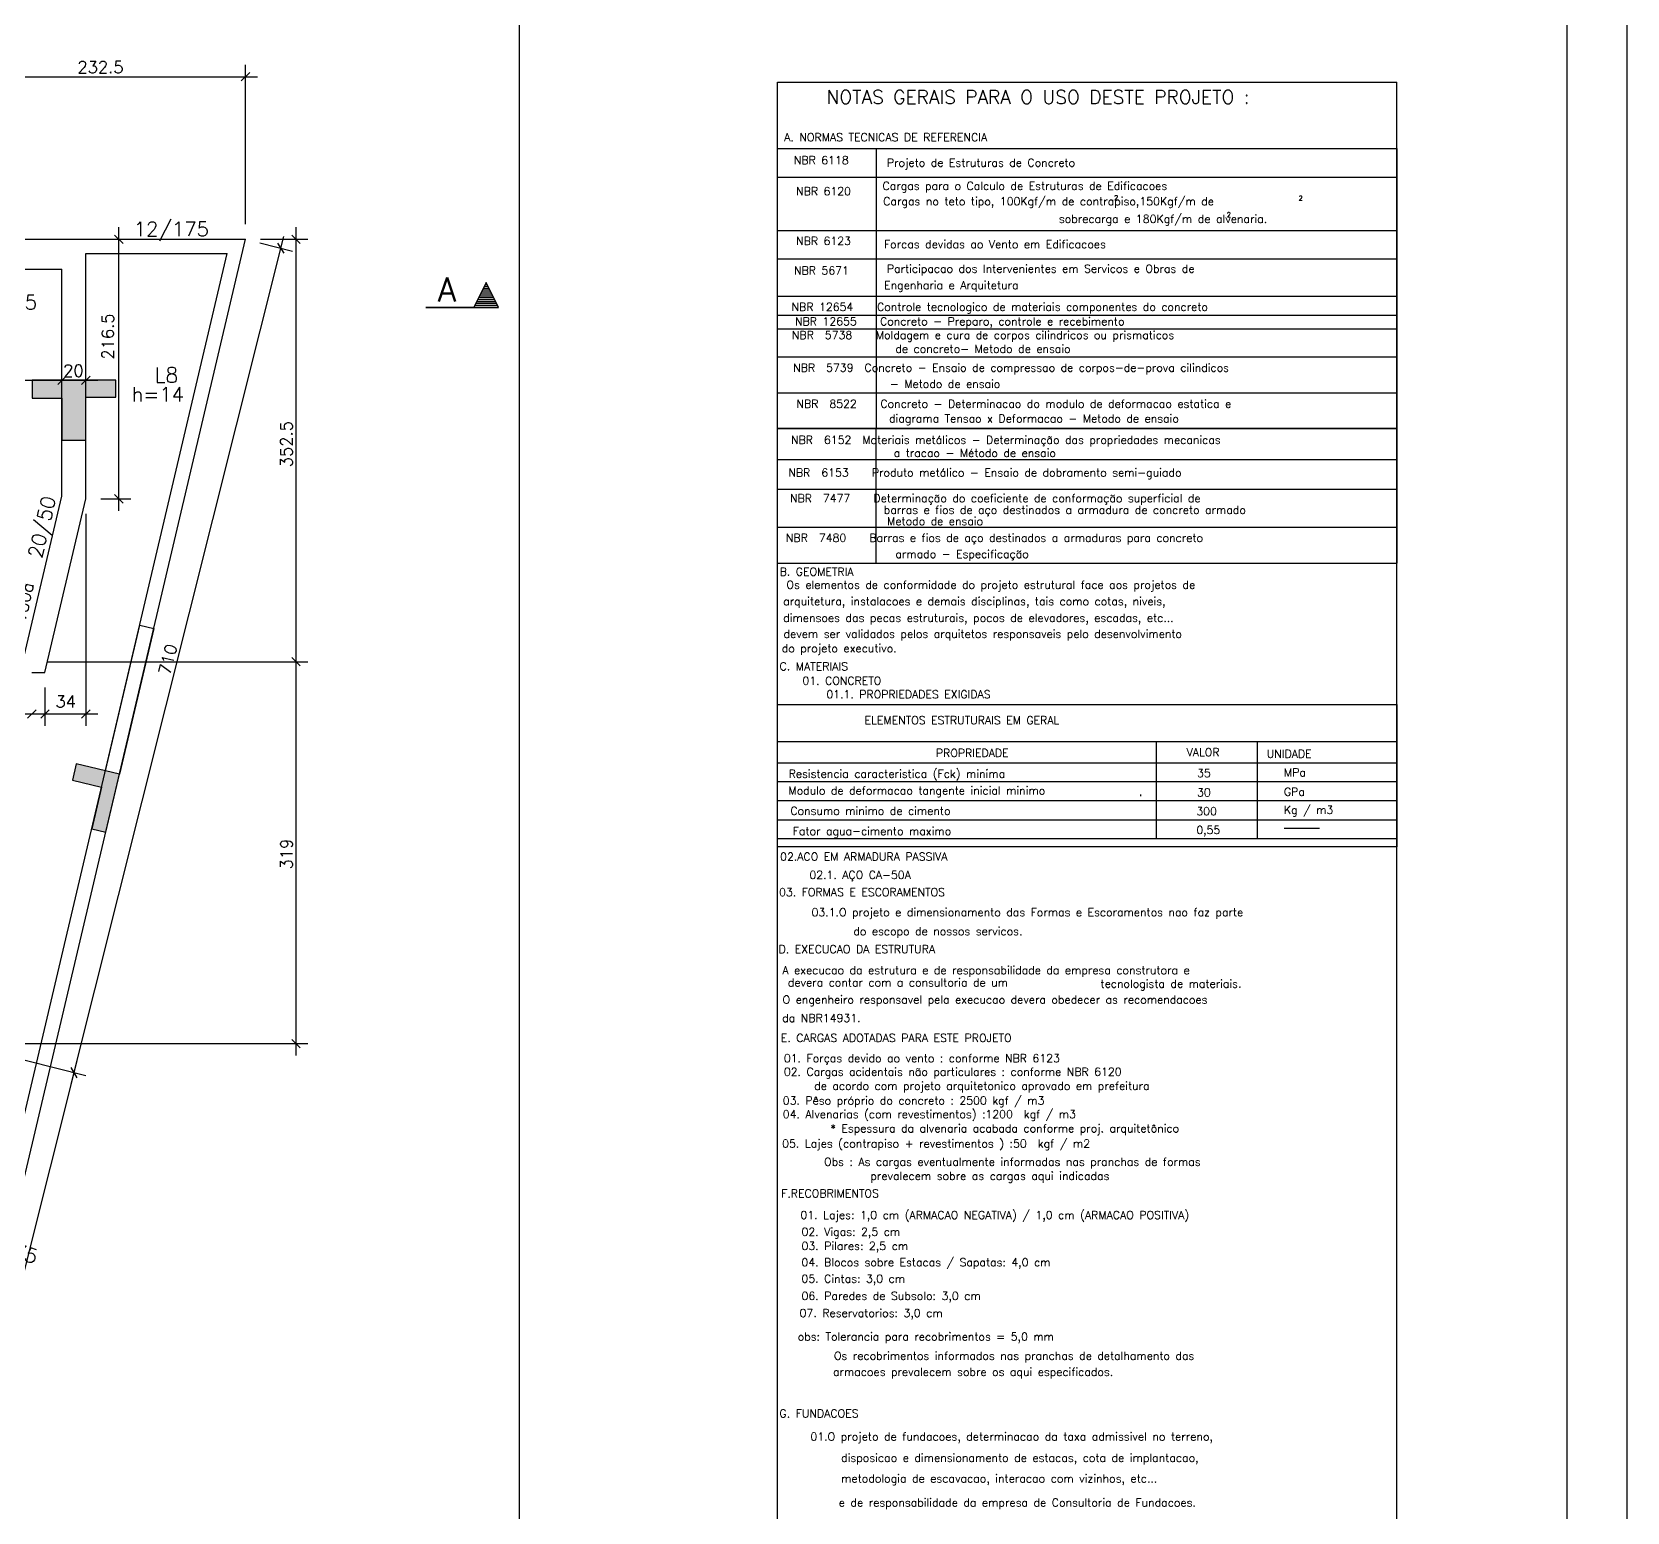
# Model space of a CAD drawing. Extents: x 3196 to 9141, y -1880 to 2325.
# Drawn here: x 7809 to 9141, y -118 to 1119 of the extents above; entities that cross this region are included whole.
import ezdxf

# ---------------------------------------------------------------- set-up
doc = ezdxf.new("R2010")
doc.units = 0
doc.header["$MEASUREMENT"] = 0
for name, color, linetype in [('1', 1, 'CONTINUOUS'), ('2', 2, 'CONTINUOUS'), ('4', 4, 'CONTINUOUS'), ('7', 7, 'CONTINUOUS'), ('8', 8, 'CONTINUOUS')]:
    doc.layers.add(name, color=color, linetype=linetype)
doc.styles.get("Standard").update_dxf_attribs({"font": 'ROMANS.SHX'})

msp = doc.modelspace()

# ---------------------------------------------------------------- linework, layer by layer
at = {"layer": '1', "linetype": 'Continuous'}
for p, q in [((9140.999868, -1880.446935), (9140.999868, 2324.552615)), ((8188.072168, 909.185965), (8177.744818, 888.531265)), ((8188.072168, 908.990815), (8177.842368, 888.531315)), ((8188.869918, 907.590465), (8187.110968, 907.590465)), ((8198.442968, 888.444365), (8188.072168, 909.185965)), ((8198.301918, 888.531265), (8188.072168, 908.990865)), ((8196.049718, 893.230865), (8180.094618, 893.230865)), ((8195.251918, 894.826365), (8180.892368, 894.826365)), ((8194.454168, 896.421915), (8181.690118, 896.421915)), ((8193.656418, 898.017415), (8182.487868, 898.017415)), ((8192.858668, 899.612915), (8183.285618, 899.612915)), ((8192.060918, 901.208415), (8184.083368, 901.208415)), ((8191.263168, 902.803915), (8184.881118, 902.803915)), ((8190.465418, 904.399415), (8185.678868, 904.399415)), ((8189.667668, 905.994965), (8186.476618, 905.994965)), ((8198.301918, 888.531315), (8137.645218, 888.531315)), ((8137.645218, 888.444365), (8198.442968, 888.444365)), ((8197.645218, 890.039865), (8178.499068, 890.039865)), ((8196.847468, 891.635365), (8179.296868, 891.635365))]:
    msp.add_line(p, q, dxfattribs=at)
at = {"layer": '2', "linetype": 'Continuous'}
for p, q in [((7744.230168, 1081.215165), (7997.006468, 1081.215165)), ((7983.470968, 1077.679665), (7990.542018, 1084.750715)), ((7987.006468, 957.934165), (7987.006468, 1091.215165)), ((8431.268918, 1076.744315), (8948.603668, 1076.746565)), ((8431.268918, -215.448935), (8431.268918, 1076.745215)), ((8948.603668, -215.448935), (8948.603668, 1076.746565)), ((8431.305818, 1021.370615), (8948.603668, 1021.370615)), ((8513.821068, 1021.370615), (8513.821068, 787.395265)), ((8948.603668, 1021.370615), (8948.603668, 674.889115)), ((8431.305818, 997.176065), (8948.603668, 997.176065)), ((7841.456118, 239.603465), (8019.166918, 947.672715)), ((7884.820268, 941.898615), (7877.749218, 948.969715)), ((7881.284718, 718.563465), (7881.284718, 955.434165)), ((8032.765968, 941.898615), (8025.694918, 948.969715)), ((8029.230468, 582.482115), (8029.230468, 955.434165)), ((8431.305818, 952.829165), (8948.603668, 952.829165)), ((7856.227418, 945.434165), (7891.284718, 945.434165)), ((7999.130468, 942.391315), (8026.431818, 935.539215)), ((7999.506468, 945.434165), (8039.230468, 945.434165)), ((8019.301168, 933.683665), (8014.164118, 942.263365)), ((8431.305818, 929.000265), (8948.603668, 929.000265)), ((8431.305818, 897.831165), (8948.603668, 897.831165)), ((8431.305818, 882.139165), (8948.603668, 882.139165)), ((8431.305818, 870.479615), (8948.603668, 870.479615)), ((8431.305818, 847.166165), (8948.603668, 847.166165)), ((7597.765868, 827.627315), (7843.727418, 827.627315)), ((7833.727418, 827.627315), (7808.727418, 827.627315)), ((7823.727418, 827.627315), (7863.727418, 827.627315)), ((7830.191868, 824.091765), (7837.262968, 831.162865)), ((7830.191868, 824.091765), (7837.262968, 831.162865)), ((7878.727418, 827.627315), (7833.727418, 827.627315)), ((7850.191868, 824.091765), (7857.262968, 831.162865)), ((7853.727418, 777.627315), (7853.727418, 813.627315)), ((7853.727418, 813.627315), (7878.727418, 813.627315)), ((8431.305818, 817.017065), (8948.603668, 817.017065)), ((7808.727418, 812.627315), (7833.727418, 812.627315)), ((7833.727418, 812.627315), (7833.727418, 777.627315)), ((8431.305818, 787.395265), (8948.603668, 787.396165)), ((8948.603668, 787.396165), (8431.305818, 787.395265)), ((8513.821068, 674.889115), (8513.821068, 787.395265)), ((7833.727418, 777.627315), (7853.727418, 777.627315)), ((8431.268918, 761.318565), (8948.603668, 761.318565)), ((8431.305818, 736.560215), (8948.603668, 736.560215)), ((7866.227418, 728.563465), (7891.284718, 728.563465)), ((7884.820268, 725.027915), (7877.749218, 732.098965)), ((7853.727418, 716.063465), (7853.727418, 538.854215)), ((8431.305818, 705.038265), (8948.603668, 705.038265)), ((8431.305818, 674.889115), (8948.603668, 674.889115)), ((8029.230468, 263.482115), (8029.230468, 602.482115)), ((7821.049968, 592.482115), (8039.230468, 592.482115)), ((8032.765968, 588.946615), (8025.694918, 596.017665)), ((8032.765968, 588.946615), (8025.694918, 596.017665)), ((7819.549968, 570.982115), (7819.549968, 538.854215)), ((7798.549968, 548.854215), (7829.549968, 548.854215)), ((7805.014418, 545.318665), (7812.085468, 552.389765)), ((7809.549968, 548.854215), (7863.727418, 548.854215)), ((7816.014418, 545.318665), (7823.085468, 552.389765)), ((7816.014418, 545.318665), (7823.085468, 552.389765)), ((7850.191868, 545.318665), (7857.262968, 552.389765)), ((8431.305818, 556.835315), (8948.603668, 556.835315)), ((8948.603668, 556.835315), (8948.603668, 437.748365)), ((8431.305818, 525.742265), (8948.603668, 525.742265)), ((8747.729668, 525.742265), (8747.729668, 444.591965)), ((8832.009718, 525.742265), (8832.009718, 444.591965)), ((7881.768867, 498.704312), (7845.754667, 507.188362)), ((8431.305818, 507.961115), (8948.603668, 507.961115)), ((7842.544517, 493.561362), (7866.878417, 487.828912)), ((7870.308404, 450.034644), (7881.768867, 498.704312)), ((7866.878417, 487.828912), (7858.628154, 452.786194)), ((8431.305818, 492.373715), (8948.603668, 492.373715)), ((8734.604068, 481.629515), (8734.604068, 480.279515)), ((8431.305818, 476.460215), (8948.603668, 476.460215)), ((8431.305818, 460.547165), (8948.603668, 460.547165)), ((8854.569468, 453.457465), (8884.202668, 453.457465)), ((7858.628154, 452.786194), (7870.308404, 450.034644)), ((8948.603668, 444.591965), (8431.305818, 444.591965)), ((8948.603668, 437.748365), (8431.305818, 437.748365)), ((7759.021768, 273.482115), (8039.230468, 273.482115)), ((7759.673918, 270.439265), (7853.589618, 246.868365)), ((8032.765968, 269.946615), (8025.694918, 277.017665)), ((7729.269468, -207.392085), (7846.324718, 259.001815)), ((7846.458968, 245.012815), (7841.321918, 253.592465)), ((7846.458968, 245.012815), (7841.321918, 253.592465))]:
    msp.add_line(p, q, dxfattribs=at)
at = {"layer": '2'}
for p, q in [((7870.087776, 501.456087), (7898.754569, 623.12455)), ((7910.430845, 620.373456), (7881.764154, 498.705423)), ((7898.754569, 623.12455), (7910.430845, 620.373456))]:
    msp.add_line(p, q, dxfattribs=at)
at = {"layer": '2', "linetype": 'Continuous'}
for points in [[(7833.727418, 777.627315), (7853.727418, 777.627315), (7853.727418, 813.627315), (7878.727418, 813.627315), (7878.727418, 827.627315), (7833.727418, 827.627315), (7808.727418, 827.627315), (7808.727418, 812.627315), (7833.727418, 812.627315), (7833.727418, 777.627315)], [(7858.628154, 452.786194), (7870.308404, 450.034644), (7881.768867, 498.704312), (7845.754667, 507.188362), (7842.544517, 493.561362), (7866.878417, 487.828912), (7858.628154, 452.786194)]]:
    msp.add_lwpolyline(points, dxfattribs=at)
for points in [[(7833.727418, 827.627315), (7808.727418, 827.627315), (7808.727418, 827.627315)], [(7853.727418, 813.627315), (7833.727418, 827.627315), (7808.727418, 827.627315)], [(7808.727418, 827.627315), (7808.727418, 812.627315), (7808.727418, 812.627315)], [(7853.727418, 813.627315), (7808.727418, 827.627315), (7808.727418, 812.627315)], [(7878.727418, 827.627315), (7833.727418, 827.627315), (7833.727418, 827.627315)], [(7853.727418, 813.627315), (7878.727418, 827.627315), (7833.727418, 827.627315)], [(7853.727418, 813.627315), (7878.727418, 813.627315), (7878.727418, 827.627315)], [(7878.727418, 813.627315), (7878.727418, 827.627315), (7878.727418, 827.627315)], [(7853.727418, 813.627315), (7808.727418, 812.627315), (7833.727418, 812.627315)], [(7833.727418, 777.627315), (7853.727418, 777.627315), (7853.727418, 813.627315)], [(7853.727418, 813.627315), (7833.727418, 812.627315), (7833.727418, 812.627315)], [(7833.727418, 777.627315), (7853.727418, 813.627315), (7833.727418, 812.627315)], [(7853.727418, 777.627315), (7853.727418, 813.627315), (7853.727418, 813.627315)], [(7808.727418, 812.627315), (7833.727418, 812.627315), (7833.727418, 812.627315)], [(7845.754667, 507.188362), (7842.544517, 493.561362), (7842.544517, 493.561362)], [(7881.768867, 498.704312), (7845.754667, 507.188362), (7842.544517, 493.561362)], [(7881.768867, 498.704312), (7842.544517, 493.561362), (7866.878417, 487.828912)], [(7842.544517, 493.561362), (7866.878417, 487.828912), (7866.878417, 487.828912)], [(7858.628154, 452.786194), (7870.308404, 450.034644), (7881.768867, 498.704312)], [(7858.628154, 452.786194), (7881.768867, 498.704312), (7866.878417, 487.828912)], [(7881.768867, 498.704312), (7866.878417, 487.828912), (7866.878417, 487.828912)], [(7870.308404, 450.034644), (7881.768867, 498.704312), (7881.768867, 498.704312)]]:
    msp.add_solid(points, dxfattribs=at)
at = {"layer": '7', "linetype": 'Continuous'}
for p, q in [((8215.999868, -1830.446935), (8215.999868, 2274.552615)), ((9090.999868, -1830.446935), (9090.999868, 2274.552615))]:
    msp.add_line(p, q, dxfattribs=at)
at = {"layer": '8', "linetype": 'Continuous'}
for points in [[(7754.230168, 945.434165), (7843.727418, 945.434165)], [(7782.096918, 127.939065), (7971.851118, 933.434165)], [(7790.761118, 112.384265), (7987.006468, 945.434165)], [(7843.727418, 945.434165), (7987.006468, 945.434165)], [(7853.727418, 933.434165), (7971.851118, 933.434165)], [(7853.727418, 728.563465), (7853.727418, 933.434165)], [(7754.230168, 920.434165), (7833.727418, 920.434165)], [(7833.727418, 730.887415), (7833.727418, 920.434165)], [(7801.122668, 592.482115), (7833.727418, 730.887415)], [(7819.549968, 583.482115), (7853.727418, 728.563465)], [(7808.549968, 583.482115), (7819.549968, 583.482115)]]:
    msp.add_lwpolyline(points, dxfattribs=at)

# ---------------------------------------------------------------- texts
at = {"layer": '1', "linetype": 'Continuous'}
for s, height, p in [('12/175', 12, (7893.727418, 947.934165)), ('A', 20, (8147.645218, 893.444365)), ('70/25', 12, (7760.480168, 886.809165)), ('h=14', 12, (7891.944068, 809.886415))]:
    msp.add_text(s, height=height, dxfattribs=at).set_placement(p)
for s, height, rotation, p in [('20/50', 12, 76.744254, (7816.821218, 678.030965)), ('V80a', 10, 76.744254, (7802.959168, 625.367965)), ('12/175', 12, 341.492, (7751.644418, 108.990565))]:
    msp.add_text(s, height=height, rotation=rotation, dxfattribs=at).set_placement(p)
at = {"layer": '2', "linetype": 'Continuous'}
for s, height, p in [('232.5', 10, (7846.618318, 1084.215165)), ('NOTAS GERAIS PARA O USO DESTE PROJETO :', 11.4048, (8472.281068, 1058.558965)), ('A. NORMAS TECNICAS DE REFERENCIA', 6.705, (8436.990568, 1027.255315)), (' NBR 6118', 6.6825, (8440.459618, 1008.133415)), ('Projeto de Estruturas de Concreto', 6.6825, (8522.748968, 1006.023165)), ('NBR 6120', 6.6825, (8446.938018, 982.212715)), ('Cargas para o Calculo de Estruturas de Edificacoes', 6.6825, (8519.164418, 986.622515)), ('Cargas no teto tipo, 100Kgf/m de contrapiso,150Kgf/m de', 6.7, (8519.694318, 973.783515)), ('2', 4, (8712.577318, 978.054465)), ('2', 4, (8866.671118, 977.702015)), ('sobrecarga e 180Kgf/m de alvenaria.', 6.7, (8666.398968, 959.107265)), ('2', 4, (8806.670318, 963.967865)), ('NBR 6123', 6.6825, (8446.938018, 940.680065)), ('Forcas devidas ao Vento em Edificacoes', 6.6825, (8520.326718, 937.955865)), ('NBR 5671', 6.6825, (8445.189018, 915.991565)), ('Participacao dos Intervenientes em Servicos e Obras de', 6.6825, (8522.772718, 917.511215)), ('Engenharia e Arquitetura', 6.6825, (8520.463818, 903.653465)), (' NBR 12654   Controle tecnologico de materiais componentes do concreto', 6.6825, (8438.590168, 885.592415)), ('NBR 12655   Concreto - Preparo, controle e recebimento', 6.6825, (8446.067918, 873.486765)), (' NBR  5738   Moldagem e cura de corpos cilindricos ou prismaticos', 6.6825, (8438.846818, 862.081215)), (' de concreto- Metodo de ensaio', 6.6825, (8525.274068, 850.533715)), ('20', 10, (7834.727418, 830.627315)), ('NBR  5739  Concreto - Ensaio de compressao de corpos-de-prova cilindicos', 6.6825, (8444.487668, 834.800865)), ('- Metodo de ensaio', 6.6825, (8525.274068, 821.274015)), (' NBR  8522   Concreto - Determinacao do modulo de deformacao estatica e', 6.6825, (8442.647218, 804.657865)), ('diagrama Tensao x Deformacao - Metodo de ensaio', 6.6825, (8524.605218, 792.318015)), ('NBR  6152  Materiais metálicos - Determinação das propriedades mecanicas', 6.6825, (8442.689418, 774.479765)), (' a tracao - Método de ensaio', 6.6825, (8523.872218, 763.538265)), ('NBR  6153   Produto metálico - Ensaio de dobramento semi-guiado', 6.6825, (8440.471068, 747.175665)), ('NBR  7477   Determinação do coeficiente de conformação superficial de', 6.6825, (8441.835118, 725.718015)), (' barras e fios de aço destinados a armadura de concreto armado', 6.6825, (8515.586768, 716.027215)), ('Metodo de ensaio', 6.6825, (8522.944118, 706.567565)), ('NBR  7480   Barras e fios de aço destinados a armaduras para concreto', 6.6825, (8438.426718, 692.672015)), (' armado - Especificação', 6.6825, (8525.274068, 679.145665)), ('B. GEOMETRIA', 6.705, (8433.174368, 664.370365)), (' Os elementos de conformidade do projeto estrutural face aos projetos de', 6.6825, (8434.297618, 653.471065)), ('arquitetura, instalacoes e demais disciplinas, tais como cotas, niveis,', 6.6825, (8436.164418, 639.627415)), ('dimensoes das pecas estruturais, pocos de elevadores, escadas, etc...', 6.705, (8436.164418, 625.731015)), ('devem ser validados pelos arquitetos responsaveis pelo desenvolvimento', 6.6825, (8436.467618, 612.407665)), ('do projeto executivo.', 6.6825, (8434.955918, 600.375015)), ('C. MATERIAIS', 6.705, (8433.139218, 585.290765)), ('   01. CONCRETO', 6.6825, (8437.306968, 573.292815)), ('34', 10, (7828.321868, 554.317565)), ('       01.1. PROPRIEDADES EXIGIDAS', 6.6825, (8437.306968, 561.932965)), ('             ELEMENTOS ESTRUTURAIS EM GERAL', 6.6825, (8439.368018, 540.296915)), ('VALOR', 6.6825, (8773.117718, 513.579065)), ('                   PROPRIEDADE', 6.6825, (8469.060118, 512.934815)), ('UNIDADE', 6.6825, (8839.990168, 512.290565)), ('Resistencia caracteristica (Fck) minima', 6.7, (8440.689018, 495.605015)), ('35', 6.7, (8781.759118, 496.164415)), ('MPa', 6.6825, (8854.397218, 496.723415)), ('Modulo de deformacao tangente inicial minimo', 6.6825, (8440.506218, 481.518315)), ('30', 6.7, (8781.759118, 479.949465)), ('GPa', 6.6825, (8854.397218, 480.508465)), ('Consumo minimo de cimento', 6.6825, (8442.158568, 464.621365)), ('300', 6.6825, (8781.200168, 464.293515)), ('Kg / m3', 6.6825, (8854.397218, 465.411915)), ('Fator agua-cimento maximo', 6.6825, (8444.146618, 447.706365)), ('0,55', 6.6825, (8781.200168, 448.638465)), ('02.ACO EM ARMADURA PASSIVA', 6.6825, (8433.617318, 426.328265)), ('02.1. AÇO CA-50A', 6.6825, (8457.994668, 411.112665)), ('03. FORMAS E ESCORAMENTOS', 6.6825, (8432.676918, 396.653765)), ('03.1.O projeto e dimensionamento das Formas e Escoramentos nao faz parte', 6.6825, (8459.817518, 379.871915)), ('do escopo de nossos servicos.', 6.6825, (8494.750518, 364.043715)), ('D. EXECUCAO DA ESTRUTURA', 6.705, (8432.277868, 349.026715)), ('A execucao da estrutura e de responsabilidade da empresa construtora e', 6.6825, (8435.463068, 331.506165)), (' devera contar com a consultoria de um', 6.6825, (8435.463068, 321.226915)), (' tecnologista de materiais.', 6.6825, (8696.610718, 320.214415)), ('O engenheiro responsavel pela execucao devera obedecer as recomendacoes', 6.6825, (8435.661668, 306.878765)), ('da NBR14931.', 6.705, (8435.301318, 291.525165)), ('E. CARGAS ADOTADAS PARA ESTE PROJETO', 6.705, (8434.146418, 274.889665)), ('01. Forças devido ao vento : conforme NBR 6123', 6.6825, (8436.719868, 257.978615)), ('02. Cargas acidentais não particulares : conforme NBR 6120', 6.6825, (8436.719868, 246.618315)), ('de acordo com projeto arquitetonico aprovado em prefeitura', 6.6825, (8462.079818, 234.844515)), ('03. Pêso próprio do concreto : 2500 kgf / m3', 6.6825, (8435.813718, 222.578465)), ('04. Alvenarias (com revestimentos) :1200  kgf / m3', 6.6825, (8435.813718, 211.218165)), ('* Espessura da alvenaria acabada conforme proj. arquitetônico', 6.6825, (8475.587768, 199.381965)), ('05. Lajes (contrapiso + revestimentos ) :50  kgf / m2', 6.705, (8435.281118, 186.605265)), ('Obs : As cargas eventualmente informadas nas pranchas de formas', 6.6825, (8470.329268, 171.460865)), ('prevalecem sobre as cargas aqui indicadas', 6.705, (8508.928168, 159.572765)), ('F.RECOBRIMENTOS', 6.705, (8434.459318, 145.044865)), ('01. Lajes: 1,0 cm (ARMACAO NEGATIVA) / 1,0 cm (ARMACAO POSITIVA)', 6.705, (8450.531868, 126.961415)), ('02. Vigas: 2,5 cm', 6.705, (8451.437168, 112.965665)), ('03. Pilares: 2,5 cm', 6.705, (8451.437168, 101.113615)), ('04. Blocos sobre Estacas / Sapatas: 4,0 cm', 6.6825, (8451.437168, 87.451015)), ('05. Cintas: 3,0 cm', 6.6825, (8451.437168, 73.787565)), ('06. Paredes de Subsolo: 3,0 cm', 6.705, (8451.437168, 59.413915)), ('07. Reservatorios: 3,0 cm', 6.705, (8449.845468, 45.086415)), ('obs: Tolerancia para recobrimentos = 5,0 mm', 6.6825, (8448.307368, 25.353665)), ('Os recobrimentos informados nas pranchas de detalhamento das', 6.6825, (8478.555818, 9.434065)), ('armacoes prevalecem sobre os aqui especificados.', 6.6825, (8477.759518, -4.097585)), ('G. FUNDACOES', 6.705, (8433.025118, -38.759385)), ('01.O projeto de fundacoes, determinacao da taxa admissivel no terreno,', 6.705, (8458.877118, -58.141035)), ('disposicao e dimensionamento de estacas, cota de implantacao,', 6.705, (8484.543818, -75.850135)), ('metodologia de escavacao, interacao com vizinhos, etc...', 6.705, (8484.543818, -93.128985)), ('e de responsabilidade da empresa de Consultoria de Fundacoes.', 6.705, (8482.590868, -113.283185))]:
    msp.add_text(s, height=height, dxfattribs=at).set_placement(p)
for s, rotation, p in [('216.5', 90, (7877.010318, 844.859615)), ('352.5', 90, (8026.230468, 754.958165)), ('710', 75.910954, (7923.993768, 580.789515)), ('319', 90, (8026.230468, 418.982115))]:
    msp.add_text(s, height=10, rotation=rotation, dxfattribs=at).set_placement(p)
at = {"layer": '4', "linetype": 'Continuous'}
msp.add_text('L8', height=12.5, dxfattribs=at).set_placement((7911.060518, 825.825915))

doc.saveas('drawing.dxf')
